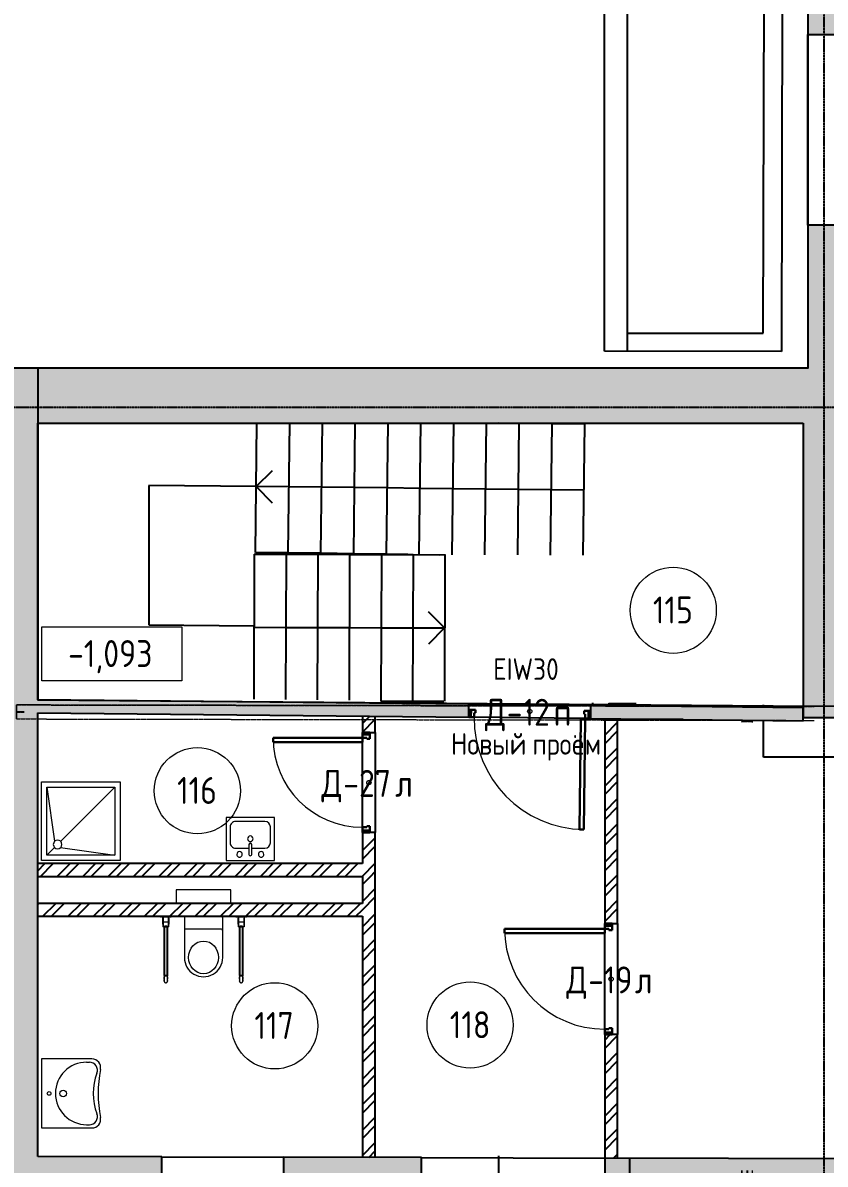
# Model space of a CAD drawing. Header units: millimetres. Extents: x -129048 to 476301, y -5853 to 215316.
# Drawn here: x 11167 to 18618, y 13532 to 24124 of the extents above; entities that cross this region are included whole.
import ezdxf

# ---------------------------------------------------------------- set-up
doc = ezdxf.new("R2010")
doc.units = ezdxf.units.MM
for name, pattern in [('ADSK_Линия сетки', [25, 20, -2.5, 0, -2.5]), ('ADSK_Сверху', [4.5, 3, -1.5]), ('ADSK_Снесено', [4.5, 3, -1.5])]:
    doc.linetypes.add(name, pattern=pattern)
for name, color, linetype, lineweight in [('Аннотация', 7, 'Continuous', 9), ('Двери', 251, 'Continuous', 18), ('Каркас', 7, 'Continuous', 18), ('Лестницы', 7, 'Continuous', 18), ('Марки дверей', 7, 'Continuous', 20), ('Марки помещений', 7, 'Continuous', 20), ('Оборудование', 251, 'Continuous', 18), ('Отметки', 7, 'Continuous', 9), ('Сантехника', 251, 'Continuous', 18), ('Стрелки вверх', 7, 'Continuous', 18)]:
    doc.layers.add(name, color=color, linetype=linetype, lineweight=lineweight)
for name, color, linetype, lineweight, true_color in [('Линии', 7, 'Continuous', 9, 0x00a600), ('Обобщенные модели', 5, 'Continuous', 18, 0x0000ff), ('Стены внутренние', 5, 'Continuous', 18, 0x0000ff), ('Стены наружные', 1, 'ADSK_Снесено', 18, 0xff0000)]:
    doc.layers.add(name, color=color, linetype=linetype, lineweight=lineweight, true_color=true_color)
doc.styles.add('GOST Common_1', font='GOST Common_0.ttf', dxfattribs={"width": 0.9, "height": 200})
doc.styles.add('GOST Common_2', font='GOST Common_0.ttf', dxfattribs={"width": 0.9, "height": 250})
pattern_1 = [(45, (0, 0), (-117.8655, 117.8655), []), (45, (78.58, 0), (-117.8655, 117.8655), [])]

# ---------------------------------------------------------------- blocks, each defined once
blk = doc.blocks.new('Типовая двутавровая балка _АСТО 20-93_ Балки - 100х200мм-840399-01 План 1-го этажа маркировочный')
at = {"layer": 'Каркас', "color": 253, "linetype": 'ADSK_Сверху', "true_color": 0xaaaaaa}
for p, q in [((-2182, 50), (-2182, -50)), ((-2182, 50), (-2059, 50)), ((-2059, 3), (-2182, 3)), ((2101, 50), (2108, 50)), ((2108, -50), (2108, 50)), ((-2059, -3), (-2182, -3)), ((-2182, -50), (-2059, -50)), ((2100, -50), (2108, -50))]:
    blk.add_line(p, q, dxfattribs=at)
at = {"layer": 'Каркас', "color": 9, "linetype": 'ADSK_Сверху', "true_color": 0xb9b9b9}
for p, q in [((-2182, 3), (-2182, 50)), ((-2182, 50), (-2059, 50)), ((-2182, -50), (-2182, -3)), ((-2182, -50), (-2059, -50))]:
    blk.add_line(p, q, dxfattribs=at)
at = {"layer": 'Каркас', "color": 253, "linetype": 'ADSK_Сверху', "true_color": 0xb2b2b2}
for p, q in [((-2182, 50), (-2182, 15)), ((-2182, 15), (-2182, 50)), ((-2059, 50), (-2182, 50)), ((-2182, 50), (-2059, 50)), ((-2182, 3), (-2182, 15)), ((-2182, 3), (-2182, 15)), ((-2182, -3), (-2182, 3)), ((2108, 50), (2101, 50)), ((2108, 50), (2108, 15)), ((2108, 15), (2108, 3)), ((-2182, -15), (-2182, -3)), ((-2182, -15), (-2182, -3)), ((-2182, -50), (-2182, -15)), ((-2182, -15), (-2182, -50)), ((-2182, -50), (-2059, -50)), ((-2182, -50), (-2059, -50)), ((2100, -50), (2108, -50)), ((2108, -3), (2108, -15)), ((2108, -15), (2108, -50))]:
    blk.add_line(p, q, dxfattribs=at)
blk = doc.blocks.new('Типовая двутавровая балка _АСТО 20-93_ Балки - 130х360мм-840397-01 План 1-го этажа маркировочный')
at = {"layer": 'Каркас', "color": 253, "linetype": 'ADSK_Сверху', "true_color": 0xaaaaaa}
for p, q in [((-3714, 67), (-3714, -63)), ((-3714, 67), (3692, 67)), ((-3645, 3), (-3714, 3)), ((-3645, -3), (-3714, -3)), ((-3714, -63), (3693, -63))]:
    blk.add_line(p, q, dxfattribs=at)
at = {"layer": 'Каркас', "color": 9, "linetype": 'ADSK_Сверху', "true_color": 0xb9b9b9}
for p, q in [((-3714, 3), (-3714, 67)), ((-3714, 67), (-3645, 67)), ((-3714, -63), (-3714, -3)), ((-3714, -63), (-3645, -63))]:
    blk.add_line(p, q, dxfattribs=at)
at = {"layer": 'Каркас', "color": 253, "linetype": 'ADSK_Сверху', "true_color": 0xb2b2b2}
for p, q in [((-3714, 67), (-3714, 15)), ((-3714, 15), (-3714, 67)), ((3692, 67), (-3714, 67)), ((-3714, 67), (-3645, 67)), ((-3714, 3), (-3714, 15)), ((-3714, 3), (-3714, 15)), ((-3714, -3), (-3714, 3)), ((-3714, -15), (-3714, -3)), ((-3714, -15), (-3714, -3)), ((-3714, -63), (-3714, -15)), ((-3714, -15), (-3714, -63)), ((-3714, -63), (-3645, -63)), ((-3714, -63), (3693, -63))]:
    blk.add_line(p, q, dxfattribs=at)
blk = doc.blocks.new('AC_Дверь_Однопольная - Д-12п 1130х2200h-2279839-01 План 1-го этажа маркировочный')
at = {"layer": 'Двери', "lineweight": 30}
for p, q in [((-515, 1090), (-475, 1090)), ((-515, 60), (-515, 1090)), ((-475, 1090), (-475, 60)), ((-565, 60), (-545, 60)), ((-565, -10), (-565, 60)), ((-545, 60), (-515, 60)), ((-545, -10), (-545, 60)), ((-545, 60), (-545, -10)), ((-475, 60), (-515, 60)), ((-515, 60), (-515, 20)), ((-515, 20), (-505, 20)), ((-505, 20), (-505, -10)), ((505, 20), (515, 20)), ((505, -10), (505, 20)), ((515, 60), (545, 60)), ((515, 20), (515, 60)), ((545, 60), (545, -10)), ((545, 60), (565, 60)), ((545, -10), (545, 60)), ((565, 60), (565, -10)), ((-545, -10), (-565, -10)), ((-505, -10), (-545, -10)), ((545, -10), (505, -10)), ((565, -10), (545, -10))]:
    blk.add_line(p, q, dxfattribs=at)
at = {"layer": 'Двери'}
blk.add_arc((-515, 60), 1030, 0, 90, dxfattribs=at)
blk = doc.blocks.new('Кухонная мойка-Одиночная - 450 x 400 мм-1905995-01 План 1-го этажа маркировочный')
at = {"layer": 'Сантехника'}
for p, q in [((241, 202), (-209, 202)), ((-209, 202), (-209, -198)), ((3, 145), (3, 53)), ((28, 145), (28, 53)), ((241, -198), (241, 202)), ((-171, 37), (-171, -109)), ((3, 88), (-120, 88)), ((152, 88), (28, 88)), ((203, -109), (203, 37)), ((-209, -198), (241, -198)), ((-120, -160), (152, -160))]:
    blk.add_line(p, q, dxfattribs=at)
for centre, radius, start, end in [((-84, 145), 25.4, 360, 180), ((-84, 145), 25.4, 180, 360), ((16, 145), 12.7, 360, 180), ((116, 145), 25.4, 360, 180), ((116, 145), 25.4, 180, 360), ((-120, 37), 50.8, 90, 180), ((16, 0), 25.4, 360, 180), ((16, 0), 25.4, 180, 0), ((16, 53), 12.7, 180, 0), ((152, 37), 50.8, 360, 90), ((-120, -109), 50.8, 180, 270), ((152, -109), 50.8, 270, 0)]:
    blk.add_arc(centre, radius, start, end, dxfattribs=at)
blk = doc.blocks.new('Душевая кабинка-2D - 730кв-1909751-01 План 1-го этажа маркировочный')
at = {"layer": 'Сантехника'}
for p, q in [((0, 730), (730, 730)), ((0, 0), (0, 730)), ((50, 680), (680, 680)), ((50, 50), (50, 680)), ((680, 680), (680, 50)), ((730, 730), (730, 0)), ((730, 0), (0, 0)), ((680, 50), (50, 50))]:
    blk.add_line(p, q, dxfattribs=at)
at = {"layer": 'Сантехника', "lineweight": 9}
for p, q in [((50, 680), (121, 179)), ((680, 680), (179, 179)), ((122, 122), (50, 50)), ((178, 122), (680, 50))]:
    blk.add_line(p, q, dxfattribs=at)
at = {"layer": 'Сантехника'}
for start, end in [(360, 180), (180, 360)]:
    blk.add_arc((150, 150), 40, start, end, dxfattribs=at)
blk = doc.blocks.new('Туалет подвесной-Moderna R-Laufen - 000 White-2319019-01 План 1-го этажа маркировочный')
at = {"layer": 'Обобщенные модели'}
for p, q in [((-53, 442), (-53, 70)), ((303, 70), (303, 442)), ((-43, 180), (293, 180))]:
    blk.add_line(p, q, dxfattribs=at)
for centre, radius, start, end in [((125, 442), 178, 360, 180), ((-43, 190), 9.89, 180, 270), ((293, 190), 9.89, 270, 360), ((-43, 70), 9.89, 180, 270), ((293, 70), 9.89, 270, 360)]:
    blk.add_arc(centre, radius, start, end, dxfattribs=at)
blk.add_ellipse((125, 441), major_axis=(0, 152), ratio=0.916517, dxfattribs=at)
at = {"layer": 'Сантехника'}
for p, q in [((-130, -60), (-130, -185)), ((380, -185), (380, -60)), ((-130, -185), (380, -185))]:
    blk.add_line(p, q, dxfattribs=at)
blk = doc.blocks.new('Раковина МГН Roca Access - 327230000 White-1912145-01 План 1-го этажа маркировочный')
at = {"layer": 'Обобщенные модели'}
for p, q in [((-195, 486), (-195, 18)), ((-165, 437), (-165, 462)), ((415, 437), (415, 462)), ((445, 18), (445, 486)), ((-195, 18), (445, 18))]:
    blk.add_line(p, q, dxfattribs=at)
for centre, radius in [((125, 219), 30), ((125, 88), 17.5)]:
    blk.add_circle(centre, radius, dxfattribs=at)
for centre, radius, start, end in [((-114, 486), 81.1, 78.3574, 180), ((-90, 462), 75.4, 68.8798, 180), ((125, 1646), 1103, 258.3574, 281.6426), ((125, 1017), 520, 248.8798, 291.1202), ((340, 462), 75.4, 360, 111.1202), ((364, 486), 81.1, 0, 101.6426), ((125, 437), 290, 180, 360)]:
    blk.add_arc(centre, radius, start, end, dxfattribs=at)
blk = doc.blocks.new('AC_Дверь_Однопольная - Д-19л 1030х2200h-2319549-01 План 1-го этажа маркировочный')
at = {"layer": 'Двери', "lineweight": 30}
for p, q in [((465, 990), (425, 990)), ((425, 990), (425, 60)), ((465, 60), (465, 990)), ((-495, 60), (-515, 60)), ((-515, 60), (-515, -10)), ((-465, 60), (-495, 60)), ((-495, 60), (-495, -10)), ((-495, -10), (-495, 60)), ((-465, 20), (-465, 60)), ((-455, 20), (-465, 20)), ((-455, -10), (-455, 20)), ((425, 60), (465, 60)), ((465, 20), (455, 20)), ((455, 20), (455, -10)), ((495, 60), (465, 60)), ((465, 60), (465, 20)), ((495, -10), (495, 60)), ((515, 60), (495, 60)), ((495, 60), (495, -10)), ((515, -10), (515, 60)), ((-515, -10), (-495, -10)), ((-495, -10), (-455, -10)), ((455, -10), (495, -10)), ((495, -10), (515, -10))]:
    blk.add_line(p, q, dxfattribs=at)
at = {"layer": 'Двери'}
blk.add_arc((465, 60), 930, 90, 180, dxfattribs=at)
blk = doc.blocks.new('AC_Дверь_Однопольная - Д-27л 930х2200h-2324975-01 План 1-го этажа маркировочный')
at = {"layer": 'Двери', "lineweight": 30}
for p, q in [((415, 890), (375, 890)), ((375, 890), (375, 60)), ((415, 60), (415, 890)), ((-445, 60), (-465, 60)), ((-465, 60), (-465, -10)), ((-415, 60), (-445, 60)), ((-445, 60), (-445, -10)), ((-445, -10), (-445, 60)), ((-415, 20), (-415, 60)), ((-405, 20), (-415, 20)), ((-405, -10), (-405, 20)), ((375, 60), (415, 60)), ((415, 20), (405, 20)), ((405, 20), (405, -10)), ((445, 60), (415, 60)), ((415, 60), (415, 20)), ((445, -10), (445, 60)), ((465, 60), (445, 60)), ((445, 60), (445, -10)), ((465, -10), (465, 60)), ((-465, -10), (-445, -10)), ((-445, -10), (-405, -10)), ((405, -10), (445, -10)), ((445, -10), (465, -10))]:
    blk.add_line(p, q, dxfattribs=at)
at = {"layer": 'Двери'}
blk.add_arc((415, 60), 830, 90, 180, dxfattribs=at)
blk = doc.blocks.new('Поручень откидной МГН Contina - CNTX70E-2103110-01 План 1-го этажа маркировочный')
at = {"layer": 'Оборудование'}
for p, q in [((12445, 15828), (12445, 15832)), ((12445, 15828), (12454, 15828)), ((12445, 15828), (12446, 15828)), ((12536, 15828), (12454, 15828)), ((12467, 15758), (12467, 15828)), ((12469, 15828), (12469, 15758)), ((12479, 15823), (12479, 15826)), ((12511, 15823), (12479, 15823)), ((12511, 15826), (12511, 15823)), ((12521, 15758), (12521, 15828)), ((12522, 15828), (12522, 15758)), ((12536, 15828), (12545, 15828)), ((12544, 15828), (12545, 15828)), ((12545, 15832), (12545, 15828)), ((12467, 15758), (12467, 15736)), ((12469, 15736), (12467, 15736)), ((12469, 15781), (12521, 15781)), ((12469, 15758), (12469, 15736)), ((12469, 15736), (12469, 15758)), ((12479, 15736), (12469, 15736)), ((12521, 15736), (12511, 15736)), ((12521, 15736), (12521, 15758)), ((12521, 15758), (12521, 15736)), ((12522, 15736), (12521, 15736)), ((12522, 15736), (12522, 15758))]:
    blk.add_line(p, q, dxfattribs=at)
at = {"layer": 'Оборудование', "flags": 128}
for points in [[(12481, 15828), (12481, 15828), (12480, 15828), (12480, 15828), (12480, 15828), (12480, 15828), (12480, 15828), (12480, 15828), (12480, 15828), (12480, 15828), (12480, 15828), (12480, 15828), (12480, 15828), (12480, 15828), (12480, 15828), (12480, 15828), (12479, 15828), (12479, 15828), (12479, 15828), (12479, 15827), (12479, 15827), (12479, 15827), (12479, 15827), (12479, 15827), (12479, 15827), (12479, 15827), (12479, 15827), (12479, 15827), (12479, 15827), (12479, 15827), (12479, 15827), (12479, 15827), (12479, 15827), (12479, 15826), (12479, 15826), (12479, 15826), (12479, 15826), (12479, 15826)], [(12511, 15826), (12511, 15826), (12511, 15826), (12511, 15826), (12511, 15826), (12511, 15827), (12511, 15827), (12511, 15827), (12511, 15827), (12511, 15827), (12511, 15827), (12511, 15827), (12511, 15827), (12511, 15827), (12511, 15827), (12510, 15827), (12510, 15827), (12510, 15827), (12510, 15827), (12510, 15828), (12510, 15828), (12510, 15828), (12510, 15828), (12510, 15828), (12510, 15828), (12510, 15828), (12510, 15828), (12510, 15828), (12510, 15828), (12510, 15828), (12510, 15828), (12509, 15828), (12509, 15828), (12509, 15828), (12509, 15828), (12509, 15828), (12509, 15828)], [(12479, 15282), (12479, 15280), (12479, 15278), (12479, 15276), (12479, 15274), (12479, 15272), (12479, 15270), (12479, 15268), (12479, 15266), (12479, 15265), (12479, 15263), (12479, 15261), (12479, 15259), (12479, 15257), (12479, 15256), (12479, 15254), (12479, 15252), (12479, 15251), (12479, 15249), (12479, 15248), (12479, 15246), (12479, 15245), (12479, 15244), (12479, 15242), (12479, 15241), (12479, 15240), (12479, 15239), (12479, 15238), (12479, 15237), (12479, 15236), (12479, 15236), (12479, 15235), (12479, 15234), (12479, 15234), (12479, 15233), (12479, 15233), (12479, 15233), (12479, 15232), (12479, 15232), (12479, 15232), (12479, 15232)], [(12479, 15250), (12479, 15252), (12479, 15254), (12479, 15255), (12479, 15257), (12479, 15259), (12479, 15260), (12479, 15262), (12479, 15264), (12479, 15266), (12479, 15268), (12479, 15270), (12479, 15271)], [(12511, 15238), (12511, 15239), (12511, 15240), (12511, 15241), (12511, 15242), (12511, 15243), (12511, 15245), (12511, 15246), (12511, 15247), (12511, 15249), (12511, 15250), (12511, 15252), (12511, 15254), (12511, 15255), (12511, 15257), (12511, 15259), (12511, 15260), (12511, 15262), (12511, 15264), (12511, 15266), (12511, 15268), (12511, 15270), (12511, 15272), (12511, 15274), (12511, 15276), (12511, 15278), (12511, 15280), (12511, 15282), (12511, 15282)], [(12511, 15271), (12511, 15269), (12511, 15267), (12511, 15265), (12511, 15263), (12511, 15262), (12511, 15260), (12511, 15258), (12511, 15256), (12511, 15255), (12511, 15253), (12511, 15251), (12511, 15250)], [(12479, 15232), (12479, 15232), (12479, 15232), (12479, 15233), (12479, 15233), (12479, 15233), (12479, 15234), (12479, 15234), (12479, 15235), (12479, 15235), (12479, 15236), (12479, 15237), (12479, 15238), (12479, 15239), (12479, 15240), (12479, 15241), (12479, 15242)], [(12479, 15232), (12479, 15232), (12479, 15231), (12479, 15230), (12479, 15230), (12479, 15229), (12479, 15228), (12479, 15228), (12480, 15227), (12480, 15227), (12480, 15226), (12480, 15225), (12481, 15225), (12481, 15224), (12481, 15224), (12482, 15223), (12482, 15223), (12482, 15222), (12483, 15222), (12483, 15221), (12484, 15221), (12484, 15220), (12485, 15220), (12485, 15219), (12486, 15219), (12486, 15219), (12487, 15218), (12487, 15218), (12488, 15218), (12488, 15218), (12489, 15217), (12490, 15217), (12490, 15217), (12491, 15217), (12491, 15217), (12492, 15216), (12493, 15216), (12493, 15216), (12494, 15216), (12495, 15216), (12495, 15216), (12496, 15216), (12497, 15216), (12497, 15216), (12498, 15216), (12498, 15217), (12499, 15217), (12500, 15217), (12500, 15217), (12501, 15217), (12502, 15218), (12502, 15218), (12503, 15218), (12503, 15219), (12504, 15219), (12504, 15219), (12505, 15220), (12505, 15220), (12506, 15220), (12506, 15221), (12507, 15221), (12507, 15222), (12507, 15222), (12508, 15223), (12508, 15223), (12509, 15224), (12509, 15224), (12509, 15225), (12509, 15226), (12510, 15226), (12510, 15227), (12510, 15227), (12510, 15228), (12510, 15229), (12511, 15229), (12511, 15230), (12511, 15231), (12511, 15231), (12511, 15232), (12511, 15232)], [(12511, 15236), (12511, 15235), (12511, 15235), (12511, 15234), (12511, 15233), (12511, 15233), (12511, 15233), (12511, 15232), (12511, 15232), (12511, 15232), (12511, 15232)], [(12511, 15232), (12511, 15232), (12511, 15232), (12511, 15233), (12511, 15233), (12511, 15233), (12511, 15234), (12511, 15234), (12511, 15235), (12511, 15235)]]:
    blk.add_lwpolyline(points, dxfattribs=at)
at = {"layer": 'Оборудование'}
blk.add_open_spline([(12511, 15736), (12511, 15736), (12511, 15736), (12510, 15736), (12510, 15736), (12509, 15737), (12509, 15737), (12508, 15738), (12507, 15738), (12507, 15738), (12507, 15738), (12506, 15739), (12505, 15739), (12504, 15740), (12504, 15740), (12503, 15740), (12503, 15740), (12503, 15741), (12502, 15741), (12502, 15741), (12500, 15741), (12499, 15742), (12498, 15742), (12498, 15742), (12497, 15742), (12496, 15742), (12495, 15742), (12494, 15742), (12493, 15742), (12492, 15742), (12491, 15742), (12490, 15742), (12489, 15741), (12488, 15741), (12487, 15741), (12487, 15741), (12487, 15740), (12486, 15740), (12486, 15740), (12485, 15740), (12485, 15739), (12484, 15739), (12483, 15738), (12483, 15738), (12482, 15738), (12482, 15738), (12481, 15737), (12480, 15737), (12480, 15736), (12479, 15736), (12479, 15736), (12479, 15736), (12479, 15736)], degree=3, knots=[0, 0, 0, 0, 0.055556, 0.083333, 0.111111, 0.138889, 0.166667, 0.194444, 0.208333, 0.222222, 0.236111, 0.25, 0.277778, 0.305556, 0.319444, 0.326389, 0.333333, 0.340278, 0.347222, 0.361111, 0.388889, 0.416667, 0.430556, 0.444444, 0.458333, 0.472222, 0.5, 0.527778, 0.541667, 0.555556, 0.569444, 0.583333, 0.611111, 0.638889, 0.652778, 0.659722, 0.666667, 0.673611, 0.680556, 0.694444, 0.722222, 0.75, 0.763889, 0.777778, 0.791667, 0.805556, 0.833333, 0.861111, 0.888889, 0.916667, 0.944444, 1, 1, 1, 1], dxfattribs=at)
blk = doc.blocks.new('Поручень откидной МГН Contina - CNTX70E-1916474-01 План 1-го этажа маркировочный')
at = {"layer": 'Оборудование'}
for p, q in [((13145, 15828), (13145, 15832)), ((13145, 15828), (13146, 15828)), ((13145, 15828), (13154, 15828)), ((13236, 15828), (13154, 15828)), ((13167, 15758), (13167, 15828)), ((13169, 15828), (13169, 15758)), ((13179, 15823), (13179, 15826)), ((13211, 15823), (13179, 15823)), ((13211, 15826), (13211, 15823)), ((13221, 15758), (13221, 15828)), ((13222, 15828), (13222, 15758)), ((13236, 15828), (13245, 15828)), ((13244, 15828), (13245, 15828)), ((13245, 15832), (13245, 15828)), ((13167, 15758), (13167, 15736)), ((13169, 15736), (13167, 15736)), ((13169, 15781), (13221, 15781)), ((13169, 15758), (13169, 15736)), ((13169, 15736), (13169, 15758)), ((13179, 15736), (13169, 15736)), ((13221, 15736), (13211, 15736)), ((13221, 15736), (13221, 15758)), ((13221, 15758), (13221, 15736)), ((13222, 15736), (13221, 15736)), ((13222, 15736), (13222, 15758))]:
    blk.add_line(p, q, dxfattribs=at)
at = {"layer": 'Оборудование', "flags": 128}
for points in [[(13181, 15828), (13181, 15828), (13180, 15828), (13180, 15828), (13180, 15828), (13180, 15828), (13180, 15828), (13180, 15828), (13180, 15828), (13180, 15828), (13180, 15828), (13180, 15828), (13180, 15828), (13180, 15828), (13180, 15828), (13180, 15828), (13179, 15828), (13179, 15828), (13179, 15828), (13179, 15827), (13179, 15827), (13179, 15827), (13179, 15827), (13179, 15827), (13179, 15827), (13179, 15827), (13179, 15827), (13179, 15827), (13179, 15827), (13179, 15827), (13179, 15827), (13179, 15827), (13179, 15827), (13179, 15826), (13179, 15826), (13179, 15826), (13179, 15826), (13179, 15826)], [(13211, 15826), (13211, 15826), (13211, 15826), (13211, 15826), (13211, 15826), (13211, 15827), (13211, 15827), (13211, 15827), (13211, 15827), (13211, 15827), (13211, 15827), (13211, 15827), (13211, 15827), (13211, 15827), (13211, 15827), (13210, 15827), (13210, 15827), (13210, 15827), (13210, 15827), (13210, 15828), (13210, 15828), (13210, 15828), (13210, 15828), (13210, 15828), (13210, 15828), (13210, 15828), (13210, 15828), (13210, 15828), (13210, 15828), (13210, 15828), (13210, 15828), (13209, 15828), (13209, 15828), (13209, 15828), (13209, 15828), (13209, 15828), (13209, 15828)], [(13179, 15282), (13179, 15280), (13179, 15278), (13179, 15276), (13179, 15274), (13179, 15272), (13179, 15270), (13179, 15268), (13179, 15266), (13179, 15265), (13179, 15263), (13179, 15261), (13179, 15259), (13179, 15257), (13179, 15256), (13179, 15254), (13179, 15252), (13179, 15251), (13179, 15249), (13179, 15248), (13179, 15246), (13179, 15245), (13179, 15244), (13179, 15242), (13179, 15241), (13179, 15240), (13179, 15239), (13179, 15238)], [(13179, 15250), (13179, 15252), (13179, 15254), (13179, 15255), (13179, 15257), (13179, 15259), (13179, 15260), (13179, 15262), (13179, 15264), (13179, 15266), (13179, 15268), (13179, 15270), (13179, 15271)], [(13211, 15232), (13211, 15232), (13211, 15232), (13211, 15233), (13211, 15233), (13211, 15233), (13211, 15234), (13211, 15234), (13211, 15235), (13211, 15235), (13211, 15236), (13211, 15237), (13211, 15238), (13211, 15239), (13211, 15240), (13211, 15241), (13211, 15242), (13211, 15243), (13211, 15245), (13211, 15246), (13211, 15247), (13211, 15249), (13211, 15250), (13211, 15252), (13211, 15254), (13211, 15255), (13211, 15257), (13211, 15259), (13211, 15260), (13211, 15262), (13211, 15264), (13211, 15266), (13211, 15268), (13211, 15270), (13211, 15272), (13211, 15274), (13211, 15276), (13211, 15278), (13211, 15280), (13211, 15282), (13211, 15282)], [(13211, 15271), (13211, 15269), (13211, 15267), (13211, 15265), (13211, 15263), (13211, 15262), (13211, 15260), (13211, 15258), (13211, 15256), (13211, 15255), (13211, 15253), (13211, 15251), (13211, 15250)], [(13179, 15236), (13179, 15235), (13179, 15234), (13179, 15234), (13179, 15233), (13179, 15233), (13179, 15233), (13179, 15232), (13179, 15232), (13179, 15232), (13179, 15232)], [(13179, 15232), (13179, 15232), (13179, 15232), (13179, 15233), (13179, 15233), (13179, 15233), (13179, 15234), (13179, 15234), (13179, 15235), (13179, 15235)], [(13179, 15232), (13179, 15232), (13179, 15231), (13179, 15230), (13179, 15230), (13179, 15229), (13179, 15228), (13179, 15228), (13180, 15227), (13180, 15227), (13180, 15226), (13180, 15225), (13181, 15225), (13181, 15224), (13181, 15224), (13182, 15223), (13182, 15223), (13182, 15222), (13183, 15222), (13183, 15221), (13184, 15221), (13184, 15220), (13185, 15220), (13185, 15219), (13186, 15219), (13186, 15219), (13187, 15218), (13187, 15218), (13188, 15218), (13188, 15218), (13189, 15217), (13190, 15217), (13190, 15217), (13191, 15217), (13191, 15217), (13192, 15216), (13193, 15216), (13193, 15216), (13194, 15216), (13195, 15216), (13195, 15216), (13196, 15216), (13197, 15216), (13197, 15216), (13198, 15216), (13198, 15217), (13199, 15217), (13200, 15217), (13200, 15217), (13201, 15217), (13202, 15218), (13202, 15218), (13203, 15218), (13203, 15219), (13204, 15219), (13204, 15219), (13205, 15220), (13205, 15220), (13206, 15220), (13206, 15221), (13207, 15221), (13207, 15222), (13207, 15222), (13208, 15223), (13208, 15223), (13209, 15224), (13209, 15224), (13209, 15225), (13209, 15226), (13210, 15226), (13210, 15227), (13210, 15227), (13210, 15228), (13210, 15229), (13211, 15229), (13211, 15230), (13211, 15231), (13211, 15231), (13211, 15232), (13211, 15232)], [(13211, 15242), (13211, 15241), (13211, 15239), (13211, 15238), (13211, 15238), (13211, 15237), (13211, 15236), (13211, 15235), (13211, 15235), (13211, 15234), (13211, 15233), (13211, 15233), (13211, 15233), (13211, 15232), (13211, 15232), (13211, 15232), (13211, 15232)]]:
    blk.add_lwpolyline(points, dxfattribs=at)
at = {"layer": 'Оборудование'}
blk.add_open_spline([(13211, 15736), (13211, 15736), (13211, 15736), (13210, 15736), (13210, 15736), (13209, 15737), (13209, 15737), (13208, 15738), (13207, 15738), (13207, 15738), (13207, 15738), (13206, 15739), (13205, 15739), (13204, 15740), (13204, 15740), (13203, 15740), (13203, 15740), (13203, 15741), (13202, 15741), (13202, 15741), (13200, 15741), (13199, 15742), (13198, 15742), (13198, 15742), (13197, 15742), (13196, 15742), (13195, 15742), (13194, 15742), (13193, 15742), (13192, 15742), (13191, 15742), (13190, 15742), (13189, 15741), (13188, 15741), (13187, 15741), (13187, 15741), (13187, 15740), (13186, 15740), (13186, 15740), (13185, 15740), (13185, 15739), (13184, 15739), (13183, 15738), (13183, 15738), (13182, 15738), (13182, 15738), (13181, 15737), (13180, 15737), (13180, 15736), (13179, 15736), (13179, 15736), (13179, 15736), (13179, 15736)], degree=3, knots=[0, 0, 0, 0, 0.055556, 0.083333, 0.111111, 0.138889, 0.166667, 0.194444, 0.208333, 0.222222, 0.236111, 0.25, 0.277778, 0.305556, 0.319444, 0.326389, 0.333333, 0.340278, 0.347222, 0.361111, 0.388889, 0.416667, 0.430556, 0.444444, 0.458333, 0.472222, 0.5, 0.527778, 0.541667, 0.555556, 0.569444, 0.583333, 0.611111, 0.638889, 0.652778, 0.659722, 0.666667, 0.673611, 0.680556, 0.694444, 0.722222, 0.75, 0.763889, 0.777778, 0.791667, 0.805556, 0.833333, 0.861111, 0.888889, 0.916667, 0.944444, 1, 1, 1, 1], dxfattribs=at)
blk = doc.blocks.new('ADSK_Марка_Помещение_ОдноЗначение - Номер-247393-01 План 1-го этажа маркировочный')
at = {"layer": 'Марки помещений'}
blk.add_circle((0, 0), 4, dxfattribs=at)
blk = doc.blocks.new('ADSK_Марка_Дверь - Марка типа и комментарии-2020407-01 План 1-го этажа маркировочный')
at = {"layer": 'Марки дверей', "lineweight": 9}
blk.add_circle((0, 0), 0.2, dxfattribs=at)
blk = doc.blocks.new('Высотные отметки - Рамка-5093-01 План 1-го этажа маркировочный')
at = {"layer": 'Аннотация', "lineweight": 20}
for p, q in [((-6.5, 0), (-6.5, 5)), ((-6.5, 5), (6.5, 5)), ((6.5, 5), (6.5, 0)), ((6.5, 0), (-6.5, 0))]:
    blk.add_line(p, q, dxfattribs=at)

msp = doc.modelspace()

# ---------------------------------------------------------------- hatches: boundary and pattern name
at = {"layer": 'Стены внутренние', "lineweight": 25, "true_color": 0x636466}
for points in [[(11079.618, 13095.083), (11305.236, 13095.083), (11305.236, 20408.632), (10795.236, 20408.632), (10795.236, 13095.083)], [(18882.756, 17676.959), (18922.836, 17676.959), (18922.836, 20408.632), (18412.836, 20408.632), (18413.468, 17676.959), (18421.786, 17676.959)], [(33079.611, 13030.933), (33081.079, 13540.931), (16805.213, 13587.784), (16803.745, 13077.786), (32259.563, 13033.293)]]:
    msp.add_hatch(color=251, dxfattribs=at).paths.add_polyline_path(points)
h = msp.add_hatch(color=251, dxfattribs=at)
h.paths.add_polyline_path([(18412.204, 17647.32), (18412.836, 17767.32), (16439.838, 17788.101), (16439.311, 17668.1), (18391.584, 17647.537)])
h.paths.add_polyline_path([(15308.637, 17680.01), (15309.901, 17800.003), (11305.236, 17842.184), (11305.236, 17722.178), (15076.212, 17682.458)])
h = msp.add_hatch(dxfattribs=at)
h.set_pattern_fill('FP_2', color=251, style=0, pattern_type=2)
h.set_pattern_definition(pattern_1)
h.paths.add_polyline_path([(14440.236, 16201.97), (14440.236, 16608.853), (14320.236, 16608.853), (14320.236, 16201.97), (14423.82, 16201.97)])
h.paths.add_polyline_path([(14440.236, 17538.853), (14440.236, 17689.157), (14320.236, 17690.421), (14320.236, 17538.853), (14423.82, 17538.853)])
h = msp.add_hatch(dxfattribs=at)
h.set_pattern_fill('FP_2', color=251, style=0, pattern_type=2)
h.set_pattern_definition(pattern_1)
h.paths.add_polyline_path([(16690.071, 13588.115), (16690.071, 14734.904), (16570.071, 14734.904), (16570.071, 13588.461), (16670.071, 13588.173)])
h.paths.add_polyline_path([(16653.288, 15764.904), (16690.071, 15764.904), (16690.071, 17665.459), (16570.071, 17666.723), (16570.071, 15764.904), (16640.071, 15764.904)])
h = msp.add_hatch(dxfattribs=at)
h.set_pattern_fill('FP_2', color=251, style=0, pattern_type=2)
h.set_pattern_definition(pattern_1)
h.paths.add_polyline_path([(11305.236, 16201.97), (14320.236, 16201.97), (14320.236, 16321.97), (11305.236, 16321.97)])
h = msp.add_hatch(dxfattribs=at)
h.set_pattern_fill('FP_2', color=251, style=0, pattern_type=2)
h.set_pattern_definition(pattern_1)
h.paths.add_polyline_path([(14440.236, 13594.592), (14440.236, 16201.97), (14320.236, 16201.97), (14320.236, 13594.937), (14423.82, 13594.639)])
h = msp.add_hatch(dxfattribs=at)
h.set_pattern_fill('FP_2', color=251, style=0, pattern_type=2)
h.set_pattern_definition(pattern_1)
h.paths.add_polyline_path([(13309.086, 15832.178), (14320.236, 15832.178), (14320.236, 15952.178), (11305.236, 15952.178), (11305.236, 15832.178), (13030.402, 15832.178)])
h = msp.add_hatch(color=251, dxfattribs=at)
h.paths.add_polyline_path([(14383.755, 13084.752), (14385.223, 13594.75), (13586.627, 13597.049), (13585.36, 13087.051), (13586.627, 13087.047)])
h.paths.add_polyline_path([(12455.164, 13090.304), (12456.632, 13600.302), (11305.236, 13603.617), (11305.236, 13095.083), (11177.76, 13093.981), (12425.164, 13090.391)])
h = msp.add_hatch(color=251, dxfattribs=at)
h.paths.add_polyline_path([(16803.745, 13077.786), (16805.213, 13587.784), (16570.071, 13588.115), (16570.071, 13078.459), (16720.261, 13078.026)])
h.paths.add_polyline_path([(14870.071, 13083.352), (14870.071, 13593.355), (14385.223, 13594.592), (14383.755, 13084.752), (14440.236, 13084.59)])
at = {"layer": 'Стены наружные', "linetype": 'Continuous', "lineweight": 25, "true_color": 0x636466}
h = msp.add_hatch(color=251, dxfattribs=at)
h.paths.add_polyline_path([(18455.835, 20408.632), (18965.835, 20408.632), (18965.835, 22247.07), (18455.835, 22247.07), (18455.835, 20652.473)])
h.paths.add_polyline_path([(18882.756, 24017.07), (18965.835, 24017.07), (18965.835, 25289.208), (18455.835, 25289.208), (18455.835, 24017.07)])
h.paths.add_polyline_path([(18455.835, 27059.208), (18965.835, 27059.208), (18965.835, 28334.137), (18455.835, 28334.137), (18455.835, 27100.047)])
h.paths.add_polyline_path([(18882.756, 30104.137), (18965.835, 30104.137), (18965.835, 31381.187), (18455.835, 31381.187), (18455.835, 30104.137)])
h.paths.add_polyline_path([(18455.835, 33151.187), (18965.835, 33151.187), (18965.835, 34431.155), (18455.835, 34431.155), (18455.835, 33474.196)])
h.paths.add_polyline_path([(18965.835, 36201.155), (18965.835, 37474.168), (18455.835, 37474.168), (18455.835, 36201.155), (18882.756, 36201.155)])
h.paths.add_polyline_path([(18882.756, 39244.168), (18965.835, 39244.168), (18965.835, 40490.185), (18455.835, 40490.185), (18455.835, 39244.168)])
h.paths.add_polyline_path([(18882.756, 42260.185), (18965.835, 42260.185), (18965.835, 43015.127), (18455.835, 43015.127), (18455.835, 42260.185)])
h = msp.add_hatch(color=251, dxfattribs=at)
h.paths.add_polyline_path([(16653.288, 20408.632), (18455.835, 20408.632), (18455.835, 20918.632), (10152.743, 20918.632), (10152.743, 20408.632), (14423.82, 20408.632)])
h.paths.add_polyline_path([(7683.556, 20408.632), (8422.743, 20408.632), (8422.743, 20918.632), (6478.237, 20918.632), (6478.237, 20408.632), (7420.808, 20408.632)])
h.paths.add_polyline_path([(4663.237, 20408.632), (4663.237, 20918.632), (3433.499, 20918.632), (3433.499, 20408.632), (3762.639, 20408.632)])

# ---------------------------------------------------------------- linework, layer by layer
at = {"linetype": 'ADSK_Линия сетки', "lineweight": 25}
for p, q in [((18609.91, -4984.787), (18609.91, 44534.787)), ((-11086.225, 20556.788), (57141.718, 20556.788))]:
    msp.add_line(p, q, dxfattribs=at)
at = {"color": 251, "lineweight": 25, "true_color": 0x636466}
msp.add_lwpolyline([(11305.236, 20918.632), (11305.236, 17842.184), (18515.92, 17781.121), (38729.704, 17793.798), (38729.704, 20934.059), (31317.016, 20934.059), (31317.016, 43525.127), (18455.835, 43525.127), (18455.835, 20918.632), (11305.236, 20918.632)], dxfattribs=at)
for points in [[(12478.845, 15282.178), (12510.845, 15282.178), (12510.845, 15735.678), (12478.845, 15735.678)], [(13178.845, 15282.178), (13210.845, 15282.178), (13210.845, 15735.678), (13178.845, 15735.678)]]:
    msp.add_lwpolyline(points, close=True, dxfattribs=at)
at = {"layer": 'Аннотация', "color": 251, "lineweight": 25, "true_color": 0x636466}
msp.add_line((15587.782, 13421.663), (15587.782, 13608.098), dxfattribs=at)
at = {"layer": 'Лестницы', "color": 251, "lineweight": 25, "true_color": 0x636466}
for p, q in [((13326.52, 19208.596), (13340.896, 20408.632)), ((13326.52, 19208.596), (13340.896, 20408.632)), ((13630.998, 19204.949), (13645.418, 20408.632)), ((13630.998, 19204.949), (13645.418, 20408.632)), ((13630.998, 19204.949), (13645.418, 20408.632)), ((13630.998, 19204.949), (13645.418, 20408.632)), ((13935.476, 19201.301), (13949.94, 20408.632)), ((13935.476, 19201.301), (13949.94, 20408.632)), ((13935.476, 19201.301), (13949.94, 20408.632)), ((13935.476, 19201.301), (13949.94, 20408.632)), ((14239.954, 19197.654), (14254.462, 20408.632)), ((14239.954, 19197.654), (14254.462, 20408.632)), ((14239.954, 19197.654), (14254.462, 20408.632)), ((14239.954, 19197.654), (14254.462, 20408.632)), ((14544.433, 19194.006), (14558.984, 20408.632)), ((14544.433, 19194.006), (14558.984, 20408.632)), ((14544.433, 19194.006), (14558.984, 20408.632)), ((14544.433, 19194.006), (14558.984, 20408.632)), ((14848.912, 19190.465), (14863.505, 20408.632)), ((14848.912, 19190.465), (14863.505, 20408.632)), ((14848.912, 19190.465), (14863.505, 20408.632)), ((14848.912, 19190.465), (14863.505, 20408.632)), ((15153.405, 19188.044), (15168.027, 20408.632)), ((15153.405, 19188.044), (15168.027, 20408.632)), ((15153.405, 19188.044), (15168.027, 20408.632)), ((15153.405, 19188.044), (15168.027, 20408.632)), ((15457.914, 19187.007), (15472.549, 20408.632)), ((15457.914, 19187.007), (15472.549, 20408.632)), ((15457.914, 19187.007), (15472.549, 20408.632)), ((15457.914, 19187.007), (15472.549, 20408.632)), ((15777.043, 20406.327), (15584.704, 20408.632)), ((15777.043, 20406.327), (15584.704, 20408.632)), ((15762.424, 19185.969), (15777.043, 20406.327)), ((15762.424, 19185.969), (15777.043, 20406.327)), ((15762.424, 19185.969), (15777.043, 20406.327)), ((15762.424, 19185.969), (15777.043, 20406.327)), ((16081.522, 20402.68), (15777.043, 20406.327)), ((16081.522, 20402.68), (15777.043, 20406.327)), ((16066.933, 19184.932), (16081.522, 20402.68)), ((16066.933, 19184.932), (16081.522, 20402.68)), ((16066.933, 19184.932), (16081.522, 20402.68)), ((16066.933, 19184.932), (16081.522, 20402.68)), ((16386, 20399.032), (16081.522, 20402.68)), ((16386, 20399.032), (16081.522, 20402.68)), ((16371.442, 19183.895), (16386, 20399.032)), ((16371.442, 19183.895), (16386, 20399.032)), ((16371.442, 19183.895), (16386, 20399.032)), ((16371.442, 19183.895), (16386, 20399.032)), ((13316.63, 19194.301), (13312.038, 17846.048)), ((13316.63, 19194.301), (13312.038, 17846.048)), ((13316.63, 19194.301), (13312.038, 17846.048)), ((13316.63, 19194.301), (13312.038, 17846.048)), ((13316.63, 19194.301), (13611.529, 19193.296)), ((13316.63, 19194.301), (13611.529, 19193.296)), ((13630.998, 19204.949), (13326.882, 19208.592)), ((13630.998, 19204.949), (13326.882, 19208.592)), ((13611.529, 19193.296), (13606.929, 17842.942)), ((13611.529, 19193.296), (13606.929, 17842.942)), ((13611.529, 19193.296), (13606.929, 17842.942)), ((13611.529, 19193.296), (13606.929, 17842.942)), ((13611.529, 19193.296), (13906.427, 19192.292)), ((13611.529, 19193.296), (13906.427, 19192.292)), ((13935.476, 19201.301), (13630.998, 19204.949)), ((13935.476, 19201.301), (13630.998, 19204.949)), ((13906.427, 19192.292), (13901.82, 17839.836)), ((13906.427, 19192.292), (13901.82, 17839.836)), ((13906.427, 19192.292), (13901.82, 17839.836)), ((13906.427, 19192.292), (13901.82, 17839.836)), ((13906.427, 19192.292), (14201.325, 19191.287)), ((13906.427, 19192.292), (14201.325, 19191.287)), ((14239.954, 19197.654), (13935.476, 19201.301)), ((14239.954, 19197.654), (13935.476, 19201.301)), ((14201.325, 19191.287), (14196.711, 17836.73)), ((14201.325, 19191.287), (14196.711, 17836.73)), ((14201.325, 19191.287), (14196.711, 17836.73)), ((14201.325, 19191.287), (14196.711, 17836.73)), ((14201.325, 19191.287), (14496.224, 19190.282)), ((14201.325, 19191.287), (14496.224, 19190.282)), ((14544.433, 19194.006), (14239.954, 19197.654)), ((14544.433, 19194.006), (14239.954, 19197.654)), ((14496.224, 19190.282), (14491.591, 17830.29)), ((14496.224, 19190.282), (14491.591, 17830.29)), ((14496.224, 19190.282), (14491.591, 17830.29)), ((14496.224, 19190.282), (14491.591, 17830.29)), ((14496.224, 19190.282), (14791.122, 19189.278)), ((14496.224, 19190.282), (14791.122, 19189.278)), ((14743.179, 19191.625), (14544.433, 19194.006)), ((14743.179, 19191.625), (14544.433, 19194.006)), ((14791.122, 19189.278), (14786.489, 17829.286)), ((14791.122, 19189.278), (14786.489, 17829.286)), ((14791.122, 19189.278), (14786.489, 17829.286)), ((14791.122, 19189.278), (14786.489, 17829.286)), ((14791.122, 19189.278), (15086.02, 19188.273)), ((14791.122, 19189.278), (15086.02, 19188.273)), ((15086.02, 19188.273), (15081.388, 17828.281)), ((15086.02, 19188.273), (15081.388, 17828.281)), ((14491.591, 17830.29), (14786.489, 17829.286)), ((14491.591, 17830.29), (14786.489, 17829.286)), ((14786.489, 17829.286), (15076.22, 17828.299)), ((14786.489, 17829.286), (15076.22, 17828.299))]:
    msp.add_line(p, q, dxfattribs=at)
at = {"layer": 'Линии', "color": 251, "lineweight": 25, "true_color": 0x636466}
for p, q in [((16569.276, 21075.903), (16569.276, 29194.898)), ((18041.867, 21243.292), (18060.901, 28750.114)), ((18230.9, 28749.683), (18211.436, 21072.992)), ((16779.276, 27860.51), (16779.276, 21075.531)), ((16779.276, 21245.531), (18041.867, 21243.292)), ((18211.436, 21072.992), (16569.276, 21075.903)), ((12335.713, 19831.966), (12335.713, 18537.378)), ((13334.213, 19820.509), (12335.713, 19831.966)), ((13930.414, 19192.21), (13930.505, 19200.539)), ((13930.505, 19200.539), (15031.935, 19188.458)), ((15086.019, 19187.864), (15090.54, 19187.815)), ((15088.96, 19037.823), (15085.508, 19037.861)), ((12335.713, 18537.378), (13314.356, 18526.609)), ((16458.354, 17787.906), (16458.702, 17812.904)), ((16608.695, 17811.324), (16608.347, 17786.327)), ((16608.654, 17808.388), (16863.93, 17808.636)), ((18045.316, 17771.191), (18045.316, 17796.192)), ((16456.682, 17667.917), (16456.548, 17658.241)), ((16570.071, 17658.351), (16456.548, 17658.241)), ((17297.908, 17659.057), (16690.071, 17658.467)), ((18045.316, 17310.218), (18045.316, 17651.184)), ((18945.316, 17310.218), (18045.316, 17310.218))]:
    msp.add_line(p, q, dxfattribs=at)
at = {"layer": 'Стены внутренние', "color": 251, "lineweight": 25, "true_color": 0x636466}
for p, q in [((11305.236, 17842.184), (11305.236, 20408.632)), ((18412.836, 20408.632), (18412.836, 17676.959)), ((15309.901, 17800.003), (11305.236, 17842.184)), ((15309.374, 17750.006), (15309.901, 17800.003)), ((15309.901, 17800.003), (16439.838, 17788.101)), ((11305.236, 17722.178), (15308.637, 17680.01)), ((11305.236, 13603.617), (11305.236, 17722.178)), ((14320.236, 17690.421), (14320.236, 17538.853)), ((14440.236, 17538.853), (14440.236, 17689.157)), ((16439.838, 17788.101), (16439.311, 17738.104)), ((18413.468, 17767.313), (16439.838, 17788.101)), ((18412.204, 17647.32), (18413.468, 17767.313)), ((16348.579, 17669.056), (15358.634, 17679.483)), ((16438.574, 17668.108), (18412.204, 17647.32)), ((16570.071, 17666.723), (16570.071, 15764.904)), ((16690.071, 15764.904), (16690.071, 17665.459)), ((18412.836, 17676.959), (31352.355, 17676.959)), ((14390.236, 17538.853), (14440.236, 17538.853)), ((14440.236, 17538.853), (14440.236, 16608.853)), ((14320.236, 16658.853), (14320.236, 17448.853)), ((14320.236, 16608.853), (14320.236, 16321.97)), ((14440.236, 16608.853), (14390.236, 16608.853)), ((14440.236, 13594.592), (14440.236, 16608.853)), ((14320.236, 16321.97), (11305.236, 16321.97)), ((11305.236, 16201.97), (14320.236, 16201.97)), ((14320.236, 16201.97), (14320.236, 15952.178)), ((14320.236, 15952.178), (11305.236, 15952.178)), ((11305.236, 15832.178), (14320.236, 15832.178)), ((14320.236, 15832.178), (14320.236, 13594.937)), ((16640.071, 15764.904), (16690.071, 15764.904)), ((16690.071, 15764.904), (16690.071, 14734.904)), ((16570.071, 14784.904), (16570.071, 15674.904)), ((16570.071, 14734.904), (16570.071, 13588.461)), ((16690.071, 14734.904), (16640.071, 14734.904)), ((16690.071, 13588.115), (16690.071, 14734.904)), ((12456.632, 13600.302), (11305.236, 13603.617)), ((12455.365, 13160.304), (12456.632, 13600.302)), ((12456.632, 13600.302), (13586.627, 13597.049)), ((13586.627, 13597.049), (13585.36, 13157.051)), ((14870.071, 13593.355), (13586.627, 13597.049)), ((14870.071, 13083.352), (14870.071, 13593.355)), ((14870.071, 13593.355), (16570.071, 13588.461)), ((16570.071, 13588.461), (16570.071, 13078.459)), ((21405.793, 13574.54), (16570.071, 13588.461)), ((16803.745, 13077.786), (16805.213, 13587.784))]:
    msp.add_line(p, q, dxfattribs=at)
at = {"layer": 'Стены наружные', "color": 251, "linetype": 'Continuous', "lineweight": 25, "true_color": 0x636466}
for p, q in [((18455.835, 25289.208), (18455.835, 24017.07)), ((18455.835, 24017.07), (18965.835, 24017.07)), ((18455.835, 22247.07), (18455.835, 24017.07)), ((18455.835, 22247.07), (18455.835, 20918.632)), ((18965.835, 22247.07), (18455.835, 22247.07)), ((18455.835, 20918.632), (10152.743, 20918.632)), ((11305.236, 20408.632), (18412.836, 20408.632))]:
    msp.add_line(p, q, dxfattribs=at)
at = {"layer": 'Стрелки вверх', "color": 251, "lineweight": 25, "true_color": 0x636466}
for p, q in [((13333.869, 19822.052), (13485.655, 19970.245)), ((13333.869, 19822.052), (13482.061, 19670.266)), ((13638.347, 19818.405), (13334.231, 19822.048)), ((13942.825, 19814.757), (13638.347, 19818.405)), ((14247.304, 19811.11), (13942.825, 19814.757)), ((14551.782, 19807.462), (14247.304, 19811.11)), ((14856.26, 19803.814), (14551.782, 19807.462)), ((15160.738, 19800.167), (14856.26, 19803.814)), ((15465.216, 19796.519), (15160.738, 19800.167)), ((15769.694, 19792.871), (15465.216, 19796.519)), ((16074.172, 19789.224), (15769.694, 19792.871)), ((16378.651, 19785.576), (16074.172, 19789.224)), ((15083.704, 18508.277), (14934.216, 18658.787)), ((13314.314, 18514.304), (13609.212, 18513.3)), ((13609.212, 18513.3), (13904.111, 18512.295)), ((13904.111, 18512.295), (14199.009, 18511.291)), ((14199.009, 18511.291), (14493.907, 18510.286)), ((14493.907, 18510.286), (14788.806, 18509.282)), ((14788.806, 18509.282), (15083.383, 18508.278)), ((15083.704, 18508.277), (14933.194, 18358.789))]:
    msp.add_line(p, q, dxfattribs=at)

# ---------------------------------------------------------------- block references
at = {"layer": 'Двери', "color": 251, "lineweight": 25, "true_color": 0x636466}
for name, p, rotation in [('AC_Дверь_Однопольная - Д-12п 1130х2200h-2279839-01 План 1-го этажа маркировочный', (15874.237, 17734.056), 179.3965242093694), ('AC_Дверь_Однопольная - Д-27л 930х2200h-2324975-01 План 1-го этажа маркировочный', (14380.236, 17073.853), 89.99999999999991), ('AC_Дверь_Однопольная - Д-19л 1030х2200h-2319549-01 План 1-го этажа маркировочный', (16630.071, 15249.904), 89.99999999999991)]:
    msp.add_blockref(name, p, dxfattribs=dict(at, rotation=rotation))
at = {"layer": 'Каркас', "color": 251, "linetype": 'ADSK_Сверху', "lineweight": 25, "true_color": 0x636466}
for name, p, rotation in [('Типовая двутавровая балка _АСТО 20-93_ Балки - 130х360мм-840397-01 План 1-го этажа маркировочный', (14823.43, 17720.273), 359.8967694927819), ('Типовая двутавровая балка _АСТО 20-93_ Балки - 100х200мм-840399-01 План 1-го этажа маркировочный', (17892.438, 15531.793), 89.99999999999993)]:
    msp.add_blockref(name, p, dxfattribs=dict(at, rotation=rotation))
at = {"layer": 'Марки дверей', "color": 251, "lineweight": 25, "true_color": 0x636466, "xscale": 99.99999999999993, "yscale": 99.99999999999993, "zscale": 99.99999999999993}
for p in [(15874.237, 17734.056), (14380.236, 17073.853), (16630.071, 15249.904)]:
    msp.add_blockref('ADSK_Марка_Дверь - Марка типа и комментарии-2020407-01 План 1-го этажа маркировочный', p, dxfattribs=at)
at = {"layer": 'Марки помещений', "color": 251, "lineweight": 25, "true_color": 0x636466, "xscale": 99.99999999999993, "yscale": 99.99999999999993, "zscale": 99.99999999999993}
for p in [(17206.533, 18672.597), (12787.81, 16997.638), (13506.301, 14816.391), (15320.553, 14823.423)]:
    msp.add_blockref('ADSK_Марка_Помещение_ОдноЗначение - Номер-247393-01 План 1-го этажа маркировочный', p, dxfattribs=at)
at = {"layer": 'Оборудование', "color": 251, "lineweight": 25, "true_color": 0x636466}
for name in ['Поручень откидной МГН Contina - CNTX70E-2103110-01 План 1-го этажа маркировочный', 'Поручень откидной МГН Contina - CNTX70E-1916474-01 План 1-го этажа маркировочный']:
    msp.add_blockref(name, (0, 0), dxfattribs=at)
at = {"layer": 'Отметки', "color": 251, "lineweight": 25, "true_color": 0x636466, "xscale": 99.99999999999993, "yscale": 99.99999999999993, "zscale": 99.99999999999993}
msp.add_blockref('Высотные отметки - Рамка-5093-01 План 1-го этажа маркировочный', (11994.807, 18019.073), dxfattribs=at)
at = {"layer": 'Сантехника', "color": 251, "lineweight": 25, "true_color": 0x636466}
msp.add_blockref('Душевая кабинка-2D - 730кв-1909751-01 План 1-го этажа маркировочный', (11340.236, 16349.97), dxfattribs=at)
for name, p, rotation in [('Кухонная мойка-Одиночная - 450 x 400 мм-1905995-01 План 1-го этажа маркировочный', (13295.434, 16552.316), 180), ('Туалет подвесной-Moderna R-Laufen - 000 White-2319019-01 План 1-го этажа маркировочный', (12969.845, 15892.178), 180), ('Раковина МГН Roca Access - 327230000 White-1912145-01 План 1-го этажа маркировочный', (11322.736, 14313.516), 269.9999999999999)]:
    msp.add_blockref(name, p, dxfattribs=dict(at, rotation=rotation))

# ---------------------------------------------------------------- texts
at = {"layer": 'Марки дверей', "color": 251, "lineweight": 25, "true_color": 0x636466, "attachment_point": 1}
for s, insert, char_height, width, style in [('EIW30', (15535.658, 18226.47), 200, 779.24025, 'GOST Common_1'), ('\\fGOST Common|b0|i0|c204|p34|;\\W.9;Д', (15458.258, 17851.069), 250, 245.31637, 'GOST Common_2'), ('-12', (15660.664, 17851.069), 250, 526.70869, 'GOST Common_2'), ('\\fGOST Common|b0|i0|c204|p34|;\\W.9;п', (16095.242, 17851.069), 250, 194.81006, 'GOST Common_2'), ('Новый', (15142.808, 17532.168), 200, 836.96175, 'GOST Common_1'), ('проём', (15898.855, 17532.168), 200, 815.31619, 'GOST Common_1'), ('\\fGOST Common|b0|i0|c204|p34|;\\W.9;Д', (13940.407, 17190.866), 250, 245.31637, 'GOST Common_2'), ('-27', (14142.813, 17190.866), 250, 584.43019, 'GOST Common_2'), ('\\fGOST Common|b0|i0|c204|p34|;\\W.9;л', (14625.016, 17190.866), 250, 194.81006, 'GOST Common_2'), ('\\fGOST Common|b0|i0|c204|p34|;\\W.9;Д', (16214.092, 15366.917), 250, 245.31637, 'GOST Common_2'), ('-19', (16416.498, 15366.917), 250, 526.70869, 'GOST Common_2'), ('\\fGOST Common|b0|i0|c204|p34|;\\W.9;л', (16851.076, 15366.917), 250, 194.81006, 'GOST Common_2')]:
    msp.add_mtext(s, dxfattribs=dict(at, insert=insert, char_height=char_height, width=width, style=style))
at = {"layer": 'Марки дверей', "lineweight": 9, "insert": (15833.371, 17532.168), "char_height": 200, "width": 79.36706, "attachment_point": 1, "style": 'GOST Common_1'}
msp.add_mtext('\\fGOST Common|b0|i0|c204|p34|;\\W.9; ', dxfattribs=at)
at = {"layer": 'Марки помещений', "color": 251, "lineweight": 25, "true_color": 0x636466, "char_height": 250, "width": 468.98719, "attachment_point": 1, "style": 'GOST Common_2'}
for s, insert in [('115', (17017.976, 18800.322)), ('116', (12599.253, 17125.363)), ('117', (13317.744, 14944.116)), ('118', (15131.996, 14951.149))]:
    msp.add_mtext(s, dxfattribs=dict(at, insert=insert))
at = {"layer": 'Отметки', "color": 251, "lineweight": 25, "true_color": 0x636466, "insert": (11587.502, 18395.78), "char_height": 250, "width": 977.53229, "attachment_point": 1, "line_spacing_factor": 1.022761, "style": 'GOST Common_2'}
msp.add_mtext('-1,093', dxfattribs=at)

doc.saveas('drawing.dxf')
